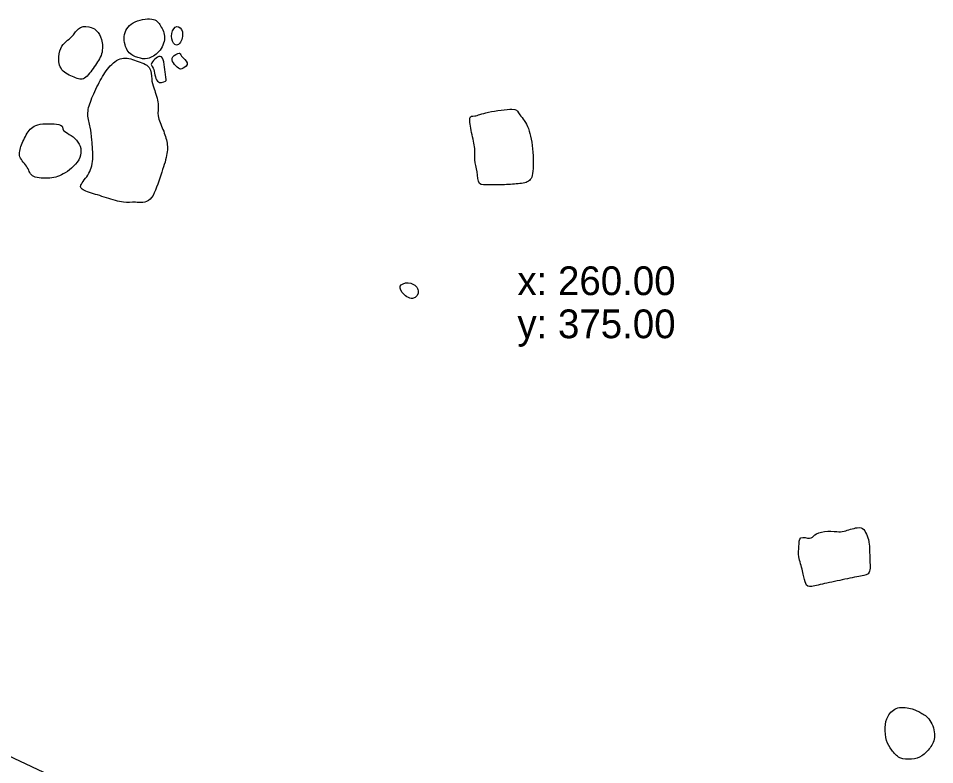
# Model space of a CAD drawing. Extents: x 204.4 to 281.1, y 333.2 to 390.8.
# Drawn here: x 251.32 to 267.26, y 366.33 to 379.32 of the extents above; entities that cross this region are included whole.
import ezdxf

# ---------------------------------------------------------------- set-up
doc = ezdxf.new("R2010")
doc.units = 0
for name, color, linetype in [('Coordinates', 7, 'Continuous'), ('Features', 7, 'Continuous'), ('Postholes', 7, 'Continuous')]:
    doc.layers.add(name, color=color, linetype=linetype)

msp = doc.modelspace()

# ---------------------------------------------------------------- linework, layer by layer
at = {"layer": 'Features'}
for points in [[(253.638, 379.304), (253.551, 379.316), (253.269, 379.27), (253.12, 379.01), (253.214, 378.697), (253.407, 378.625), (253.554, 378.594), (253.783, 378.711), (253.901, 378.985), (253.791, 379.197), (253.725, 379.292), (253.638, 379.304)], [(252.472, 378.276), (252.528, 378.31), (252.645, 378.485), (252.793, 378.682), (252.783, 378.976), (252.675, 379.105), (252.612, 379.163), (252.381, 379.196), (252.273, 379.007), (252.179, 378.94), (252.071, 378.845), (252.005, 378.657), (252.039, 378.398), (252.306, 378.279), (252.415, 378.242), (252.472, 378.276)], [(254.172, 379.08), (254.159, 379.144), (254.067, 379.216), (253.968, 379.065), (253.998, 378.849), (254.144, 378.834), (254.185, 379.017), (254.172, 379.08)], [(254.158, 378.658), (254.131, 378.692), (254.152, 378.737), (253.965, 378.648), (254.008, 378.541), (254.107, 378.429), (254.175, 378.43), (254.31, 378.535), (254.184, 378.625), (254.158, 378.658)], [(253.371, 378.579), (253.283, 378.609), (253.116, 378.665), (252.88, 378.473), (252.725, 378.208), (252.569, 377.878), (252.505, 377.643), (252.58, 377.412), (252.594, 377.229), (252.632, 376.847), (252.552, 376.58), (252.329, 376.371), (252.54, 376.288), (252.848, 376.197), (253.174, 376.091), (253.333, 376.13), (253.636, 376.08), (253.781, 376.557), (253.911, 376.914), (253.919, 377.142), (253.842, 377.377), (253.72, 377.631), (253.778, 377.803), (253.669, 378.126), (253.629, 378.242), (253.645, 378.485), (253.459, 378.549), (253.371, 378.579)], [(253.638, 378.54), (253.666, 378.585), (253.848, 378.781), (253.873, 378.26), (253.921, 378.233), (253.705, 378.149), (253.679, 378.513), (253.61, 378.495), (253.638, 378.54)], [(259.174, 377.578), (259.166, 377.533), (259.196, 377.325), (259.279, 377.03), (259.239, 376.86), (259.313, 376.649), (259.309, 376.399), (259.505, 376.424), (259.654, 376.414), (259.958, 376.431), (260.196, 376.452), (260.289, 376.587), (260.268, 377.133), (260.174, 377.503), (259.981, 377.689), (260.003, 377.76), (259.435, 377.686), (259.241, 377.595), (259.182, 377.623), (259.174, 377.578)], [(252.106, 377.367), (252.07, 377.407), (252.159, 377.469), (251.638, 377.502), (251.481, 377.358), (251.367, 377.11), (251.304, 376.9), (251.502, 376.724), (251.532, 376.533), (251.89, 376.524), (252.115, 376.592), (252.459, 376.884), (252.376, 377.229), (252.142, 377.327), (252.106, 377.367)], [(258.148, 374.705), (258.084, 374.724), (257.941, 374.696), (257.957, 374.552), (258.194, 374.379), (258.325, 374.581), (258.212, 374.686), (258.148, 374.705)], [(265.686, 370.394), (265.626, 370.379), (265.586, 370.385), (265.327, 370.4), (265.147, 370.331), (265.114, 370.239), (264.894, 370.327), (264.902, 370.119), (264.877, 369.965), (264.969, 369.69), (264.998, 369.495), (265.054, 369.403), (265.279, 369.469), (265.655, 369.545), (266.004, 369.623), (266.148, 369.634), (266.125, 369.912), (266.127, 370.185), (266.089, 370.312), (266.026, 370.431), (265.943, 370.477), (265.745, 370.409), (265.686, 370.394)], [(266.617, 367.316), (266.539, 367.295), (266.429, 367.177), (266.383, 366.985), (266.411, 366.733), (266.504, 366.586), (266.637, 366.426), (266.866, 366.415), (267.039, 366.468), (267.182, 366.618), (267.291, 366.811), (267.191, 367.137), (267.002, 367.24), (266.899, 367.3), (266.696, 367.336), (266.617, 367.316)]]:
    msp.add_open_spline(points, degree=3, dxfattribs=at)
at = {"layer": 'Postholes'}
msp.add_lwpolyline([(231.484, 357.726), (254.007, 348.076), (261.432, 361.628), (238.374, 372.507)], close=True, dxfattribs=at)

# ---------------------------------------------------------------- texts
at = {"layer": 'Coordinates'}
for s, p in [('x: 260.00', (260, 374.5)), ('y: 375.00', (260, 373.75))]:
    msp.add_text(s, height=0.5, dxfattribs=at).set_placement(p)

doc.saveas('drawing.dxf')
